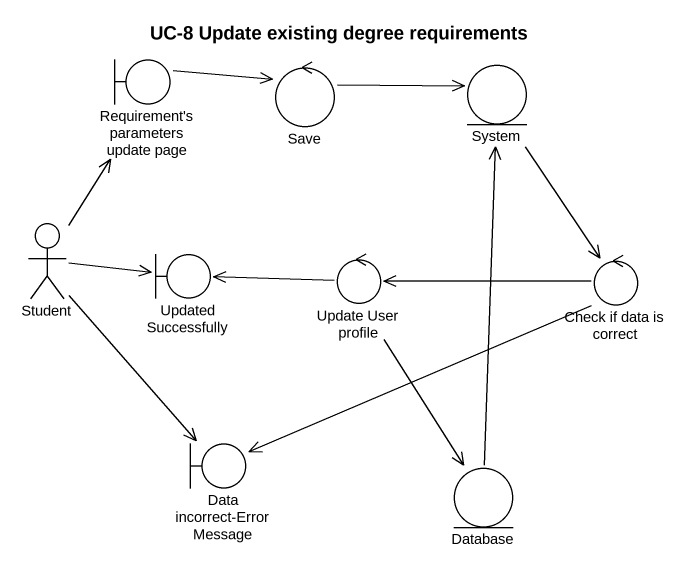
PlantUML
@startuml
title UC-8 Update existing degree requirements
boundary "Requirement's parameters update page" as Requirement_s_parameters
control Save
entity System
actor Student
boundary "Updated Successfully" as Updated_Successfully
control "Update User profile" as Update_User_profile
control "Check if data is correct" as Check_if_data_is_correct
boundary "Data incorrect-Error Message" as Data_incorrect_Error_Message
entity "Database" as Database_
Requirement_s_parameters -right-> Save
Save -right-> System
System --> Check_if_data_is_correct
Student -up-> Requirement_s_parameters
Student -right-> Updated_Successfully
Student --> Data_incorrect_Error_Message
Update_User_profile -left-> Updated_Successfully
Update_User_profile --> Database_
Check_if_data_is_correct -left-> Update_User_profile
Check_if_data_is_correct -left-> Data_incorrect_Error_Message
Database_ -up-> System
@enduml
